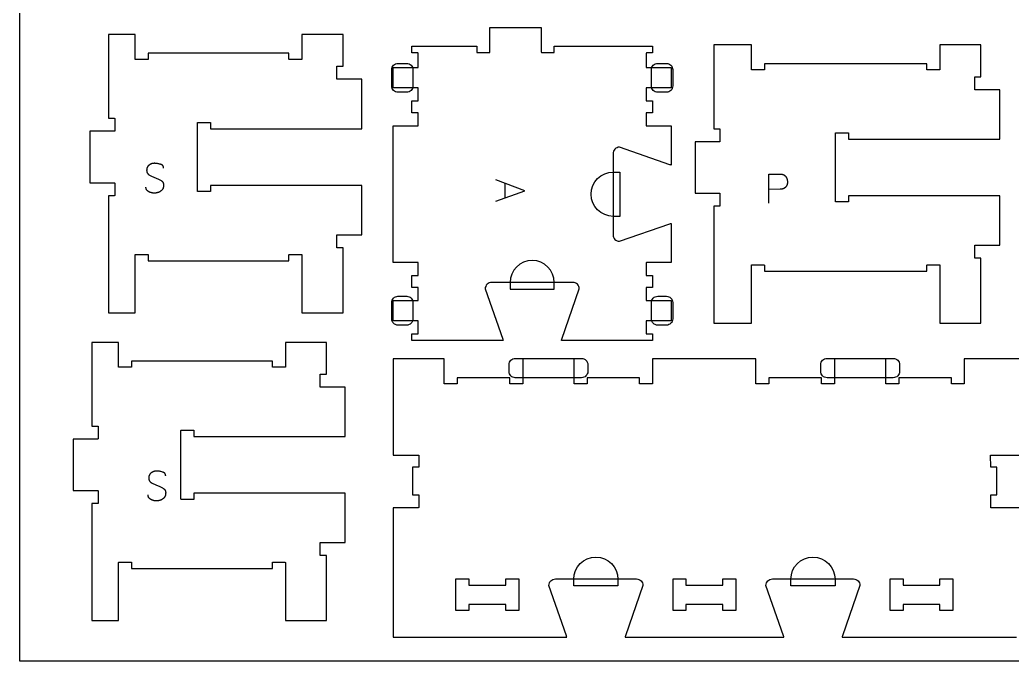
# Model space of a CAD drawing. Header units: millimetres. Extents: x -1220 to 1220, y -1270 to 1270.
# Drawn here: x -1220 to -265, y 50 to 667 of the extents above; entities that cross this region are included whole.
import ezdxf

# ---------------------------------------------------------------- set-up
doc = ezdxf.new("R2010")
doc.units = ezdxf.units.MM
for name, color, linetype, true_color in [('0_SHEET_SPRUCEPLY_2440X122', 1, 'Continuous', 0xff0000), ('1_ANYTOOL_1MMDEEP_LABELS_S', 2, 'Continuous', 0xffff00), ('3_ANYTOOL_CUTTHROUGH_INSID', 4, 'Continuous', 0x00ffff), ('4_ANYTOOL_CUTTHROUGH_OUTSI', 5, 'Continuous', 0x0000ff), ('5_ANYTOOL_HALF_MILL_9MM_IN', 3, 'Continuous', 0x00ff00)]:
    doc.layers.add(name, color=color, linetype=linetype, true_color=true_color)

msp = doc.modelspace()

# ---------------------------------------------------------------- linework, layer by layer
at = {"layer": '0_SHEET_SPRUCEPLY_2440X122'}
msp.add_lwpolyline([(1220, 1270), (1220, 50), (-1220, 50), (-1220, 1270)], close=True, dxfattribs=at)
at = {"layer": '1_ANYTOOL_1MMDEEP_LABELS_S'}
for points in [[(-1081.63, 524.16), (-1081.64, 524.33), (-1081.64, 524.42), (-1081.64, 524.5), (-1081.65, 524.59), (-1081.66, 524.67), (-1081.67, 524.75), (-1081.68, 524.83), (-1081.69, 524.92), (-1081.71, 524.99), (-1081.72, 525.07), (-1081.74, 525.15), (-1081.76, 525.23), (-1081.78, 525.3), (-1081.8, 525.38), (-1081.82, 525.45), (-1081.85, 525.53), (-1081.88, 525.6), (-1081.9, 525.67), (-1081.93, 525.74), (-1081.96, 525.81), (-1082, 525.88), (-1082.03, 525.94), (-1082.07, 526.01), (-1082.1, 526.08), (-1082.14, 526.14), (-1082.18, 526.2), (-1082.22, 526.27), (-1082.26, 526.33), (-1082.31, 526.39), (-1082.35, 526.45), (-1082.4, 526.51), (-1082.45, 526.56), (-1082.5, 526.62), (-1082.55, 526.68), (-1082.61, 526.73), (-1082.66, 526.78), (-1082.72, 526.84), (-1082.78, 526.89), (-1082.84, 526.94), (-1082.9, 526.99), (-1082.96, 527.04), (-1083.02, 527.09), (-1083.09, 527.13), (-1083.15, 527.18), (-1083.22, 527.23), (-1083.29, 527.27), (-1083.36, 527.31), (-1083.44, 527.36), (-1083.51, 527.4), (-1083.59, 527.44), (-1083.67, 527.48), (-1083.82, 527.55), (-1083.99, 527.62), (-1084.16, 527.69), (-1084.34, 527.76), (-1084.52, 527.82), (-1084.71, 527.88), (-1085.47, 528.08), (-1086.21, 528.26), (-1086.94, 528.41), (-1087.65, 528.54), (-1088.01, 528.59), (-1088.36, 528.63), (-1088.7, 528.67), (-1089.05, 528.7), (-1089.39, 528.72), (-1089.73, 528.74), (-1090.06, 528.75), (-1090.39, 528.76), (-1090.57, 528.75), (-1090.75, 528.75), (-1090.93, 528.74), (-1091.11, 528.73), (-1091.29, 528.71), (-1091.47, 528.69), (-1091.64, 528.67), (-1091.81, 528.65), (-1091.99, 528.62), (-1092.16, 528.59), (-1092.33, 528.55), (-1092.5, 528.51), (-1092.67, 528.47), (-1092.83, 528.43), (-1093, 528.38), (-1093.16, 528.33), (-1093.33, 528.27), (-1093.49, 528.21), (-1093.65, 528.15), (-1093.81, 528.08), (-1093.97, 528.01), (-1094.12, 527.94), (-1094.28, 527.87), (-1094.43, 527.79), (-1094.59, 527.71), (-1094.74, 527.62), (-1094.89, 527.53), (-1095.04, 527.44), (-1095.19, 527.34), (-1095.34, 527.24), (-1095.49, 527.14), (-1095.63, 527.04), (-1095.78, 526.93), (-1095.91, 526.82), (-1096.05, 526.71), (-1096.18, 526.59), (-1096.3, 526.47), (-1096.42, 526.35), (-1096.54, 526.23), (-1096.65, 526.1), (-1096.75, 525.97), (-1096.86, 525.84), (-1096.95, 525.71), (-1097.05, 525.57), (-1097.13, 525.43), (-1097.22, 525.28), (-1097.3, 525.14), (-1097.37, 524.99), (-1097.44, 524.83), (-1097.51, 524.68), (-1097.57, 524.52), (-1097.63, 524.36), (-1097.68, 524.19), (-1097.73, 524.03), (-1097.77, 523.86), (-1097.81, 523.68), (-1097.84, 523.51), (-1097.87, 523.33), (-1097.9, 523.15), (-1097.92, 522.96), (-1097.93, 522.77), (-1097.94, 522.58), (-1097.95, 522.39), (-1097.95, 522.2), (-1097.95, 521.99), (-1097.94, 521.8), (-1097.93, 521.6), (-1097.91, 521.41), (-1097.89, 521.23), (-1097.86, 521.04), (-1097.83, 520.86), (-1097.79, 520.69), (-1097.74, 520.51), (-1097.69, 520.34), (-1097.64, 520.18), (-1097.58, 520.01), (-1097.55, 519.93), (-1097.52, 519.85), (-1097.48, 519.77), (-1097.45, 519.7), (-1097.41, 519.62), (-1097.37, 519.54), (-1097.33, 519.47), (-1097.29, 519.4), (-1097.25, 519.32), (-1097.21, 519.25), (-1097.16, 519.18), (-1097.12, 519.11), (-1097.07, 519.04), (-1097.02, 518.97), (-1096.97, 518.9), (-1096.92, 518.83), (-1096.87, 518.77), (-1096.82, 518.7), (-1096.76, 518.64), (-1096.7, 518.57), (-1096.65, 518.51), (-1096.59, 518.45), (-1096.53, 518.39), (-1096.47, 518.33), (-1096.34, 518.21), (-1096.21, 518.09), (-1096.07, 517.98), (-1095.93, 517.87), (-1095.78, 517.77), (-1095.63, 517.67), (-1095.47, 517.57), (-1095.31, 517.48), (-1094.64, 517.11), (-1093.96, 516.76), (-1093.26, 516.41), (-1092.55, 516.08), (-1091.82, 515.75), (-1091.08, 515.44), (-1090.32, 515.13), (-1089.55, 514.84), (-1088.78, 514.55), (-1088.03, 514.25), (-1087.3, 513.93), (-1086.58, 513.6), (-1085.89, 513.25), (-1085.21, 512.89), (-1084.55, 512.51), (-1083.91, 512.12), (-1083.76, 512.01), (-1083.61, 511.91), (-1083.46, 511.8), (-1083.39, 511.74), (-1083.33, 511.69), (-1083.26, 511.63), (-1083.19, 511.57), (-1083.13, 511.51), (-1083.07, 511.45), (-1083, 511.39), (-1082.94, 511.33), (-1082.88, 511.26), (-1082.83, 511.2), (-1082.77, 511.13), (-1082.72, 511.07), (-1082.66, 511), (-1082.61, 510.93), (-1082.56, 510.86), (-1082.51, 510.79), (-1082.46, 510.72), (-1082.42, 510.65), (-1082.37, 510.58), (-1082.33, 510.51), (-1082.28, 510.43), (-1082.24, 510.36), (-1082.2, 510.28), (-1082.17, 510.2), (-1082.13, 510.12), (-1082.09, 510.05), (-1082.06, 509.97), (-1082.03, 509.88), (-1081.99, 509.8), (-1081.96, 509.72), (-1081.93, 509.64), (-1081.91, 509.55), (-1081.88, 509.47), (-1081.86, 509.38), (-1081.81, 509.21), (-1081.77, 509.03), (-1081.74, 508.84), (-1081.71, 508.66), (-1081.68, 508.47), (-1081.67, 508.27), (-1081.65, 508.08), (-1081.65, 507.88), (-1081.64, 507.67), (-1081.65, 507.46), (-1081.66, 507.25), (-1081.67, 507.04), (-1081.69, 506.82), (-1081.72, 506.61), (-1081.75, 506.4), (-1081.78, 506.19), (-1081.82, 505.99), (-1081.86, 505.79), (-1081.91, 505.6), (-1081.96, 505.41), (-1082.02, 505.22), (-1082.08, 505.03), (-1082.15, 504.85), (-1082.22, 504.67), (-1082.3, 504.5), (-1082.38, 504.33), (-1082.46, 504.16), (-1082.55, 504), (-1082.65, 503.83), (-1082.75, 503.68), (-1082.85, 503.52), (-1082.96, 503.37), (-1083.07, 503.23), (-1083.19, 503.08), (-1083.31, 502.94), (-1083.44, 502.81), (-1083.57, 502.67), (-1083.71, 502.54), (-1083.85, 502.42), (-1084, 502.29), (-1084.15, 502.17), (-1084.31, 502.06), (-1084.47, 501.94), (-1084.63, 501.84), (-1084.97, 501.63), (-1085.31, 501.44), (-1085.65, 501.26), (-1086, 501.1), (-1086.35, 500.95), (-1086.7, 500.81), (-1087.06, 500.68), (-1087.24, 500.62), (-1087.42, 500.57), (-1087.6, 500.51), (-1087.79, 500.46), (-1087.97, 500.42), (-1088.15, 500.38), (-1088.34, 500.34), (-1088.53, 500.3), (-1088.9, 500.24), (-1089.28, 500.19), (-1089.66, 500.15), (-1090.04, 500.13), (-1090.43, 500.12), (-1090.82, 500.12), (-1091.19, 500.13), (-1091.57, 500.15), (-1091.94, 500.19), (-1092.31, 500.24), (-1092.67, 500.3), (-1093.03, 500.37), (-1093.38, 500.46), (-1093.73, 500.55), (-1094.08, 500.66), (-1094.42, 500.78), (-1094.76, 500.91), (-1095.09, 501.05), (-1095.42, 501.21), (-1095.75, 501.38), (-1096.07, 501.56), (-1096.23, 501.65), (-1096.38, 501.75), (-1096.53, 501.85), (-1096.67, 501.95), (-1096.81, 502.05), (-1096.94, 502.16), (-1097.07, 502.27), (-1097.19, 502.38), (-1097.31, 502.5), (-1097.42, 502.62), (-1097.53, 502.74), (-1097.63, 502.86), (-1097.68, 502.93), (-1097.73, 502.99), (-1097.78, 503.05), (-1097.82, 503.12), (-1097.87, 503.18), (-1097.91, 503.25), (-1097.95, 503.32), (-1097.99, 503.39), (-1098.03, 503.45), (-1098.07, 503.52), (-1098.11, 503.59), (-1098.14, 503.66), (-1098.18, 503.73), (-1098.21, 503.81), (-1098.24, 503.88), (-1098.27, 503.95), (-1098.3, 504.03), (-1098.33, 504.1), (-1098.36, 504.18), (-1098.38, 504.25), (-1098.43, 504.41), (-1098.47, 504.56), (-1098.51, 504.72), (-1098.54, 504.88), (-1098.57, 505.05), (-1098.59, 505.22), (-1098.61, 505.39), (-1098.62, 505.56), (-1098.63, 505.74), (-1098.63, 505.92)], [(-498.99, 490.47), (-498.99, 518.43), (-494.31, 518.39), (-489.59, 518.43), (-488.62, 518.42), (-487.78, 518.39), (-487.42, 518.37), (-487.08, 518.34), (-486.78, 518.31), (-486.64, 518.29), (-486.4, 518.25), (-486.29, 518.23), (-486.17, 518.21), (-486.06, 518.18), (-485.95, 518.16), (-485.84, 518.13), (-485.73, 518.09), (-485.63, 518.06), (-485.52, 518.02), (-485.42, 517.99), (-485.31, 517.95), (-485.21, 517.9), (-485.11, 517.86), (-485, 517.81), (-484.9, 517.76), (-484.8, 517.71), (-484.71, 517.66), (-484.61, 517.6), (-484.51, 517.54), (-484.42, 517.48), (-484.32, 517.42), (-484.23, 517.36), (-484.14, 517.29), (-484.05, 517.22), (-483.96, 517.15), (-483.87, 517.08), (-483.78, 517), (-483.69, 516.92), (-483.61, 516.84), (-483.52, 516.76), (-483.44, 516.68), (-483.19, 516.42), (-483.04, 516.24), (-482.89, 516.06), (-482.75, 515.88), (-482.61, 515.7), (-482.48, 515.51), (-482.36, 515.32), (-482.24, 515.12), (-482.14, 514.92), (-482.03, 514.72), (-481.94, 514.51), (-481.85, 514.3), (-481.76, 514.09), (-481.69, 513.87), (-481.62, 513.65), (-481.55, 513.43), (-481.51, 513.22), (-481.46, 513), (-481.36, 512.5), (-481.28, 511.94), (-481.17, 511.14), (-481.16, 511.06), (-481.16, 510.98), (-481.15, 510.89), (-481.15, 510.81), (-481.14, 510.72), (-481.14, 510.64), (-481.14, 510.47), (-481.15, 510.29), (-481.17, 510.12), (-481.18, 509.94), (-481.21, 509.76), (-481.24, 509.58), (-481.28, 509.4), (-481.32, 509.22), (-481.37, 509.03), (-481.43, 508.85), (-481.49, 508.66), (-481.65, 508.19), (-481.75, 507.92), (-481.8, 507.79), (-481.86, 507.66), (-481.92, 507.53), (-481.98, 507.41), (-482.04, 507.28), (-482.1, 507.16), (-482.16, 507.04), (-482.23, 506.93), (-482.3, 506.81), (-482.37, 506.7), (-482.44, 506.59), (-482.52, 506.48), (-482.59, 506.37), (-482.67, 506.27), (-482.75, 506.17), (-482.83, 506.07), (-482.92, 505.97), (-483, 505.87), (-483.09, 505.78), (-483.18, 505.69), (-483.27, 505.6), (-483.37, 505.51), (-483.46, 505.43), (-483.56, 505.34), (-483.66, 505.26), (-483.76, 505.18), (-483.86, 505.11), (-483.96, 505.03), (-484.07, 504.96), (-484.18, 504.89), (-484.29, 504.82), (-484.4, 504.75), (-484.52, 504.69), (-484.63, 504.63), (-484.75, 504.57), (-484.87, 504.51), (-484.99, 504.45), (-485.12, 504.4), (-485.24, 504.35), (-485.37, 504.3), (-485.5, 504.25), (-485.63, 504.2), (-485.76, 504.16), (-485.9, 504.12), (-486.03, 504.08), (-486.17, 504.04), (-486.46, 503.98), (-486.75, 503.92), (-487.05, 503.87), (-487.35, 503.83), (-487.66, 503.79), (-487.99, 503.77), (-488.31, 503.75), (-498.99, 503.67)], [(-761.93, 492.27), (-733.93, 502.43), (-761.93, 512.75)], [(-753.01, 495.51), (-753.01, 509.43)], [(-1079.63, 228.16), (-1079.64, 228.33), (-1079.64, 228.42), (-1079.64, 228.5), (-1079.65, 228.59), (-1079.66, 228.67), (-1079.67, 228.75), (-1079.68, 228.83), (-1079.69, 228.92), (-1079.71, 228.99), (-1079.72, 229.07), (-1079.74, 229.15), (-1079.76, 229.23), (-1079.78, 229.3), (-1079.8, 229.38), (-1079.82, 229.45), (-1079.85, 229.53), (-1079.88, 229.6), (-1079.9, 229.67), (-1079.93, 229.74), (-1079.96, 229.81), (-1080, 229.88), (-1080.03, 229.94), (-1080.07, 230.01), (-1080.1, 230.08), (-1080.14, 230.14), (-1080.18, 230.2), (-1080.22, 230.27), (-1080.26, 230.33), (-1080.31, 230.39), (-1080.35, 230.45), (-1080.4, 230.51), (-1080.45, 230.56), (-1080.5, 230.62), (-1080.55, 230.68), (-1080.61, 230.73), (-1080.66, 230.78), (-1080.72, 230.84), (-1080.78, 230.89), (-1080.84, 230.94), (-1080.9, 230.99), (-1080.96, 231.04), (-1081.02, 231.09), (-1081.09, 231.13), (-1081.15, 231.18), (-1081.22, 231.23), (-1081.29, 231.27), (-1081.36, 231.31), (-1081.44, 231.36), (-1081.51, 231.4), (-1081.59, 231.44), (-1081.67, 231.48), (-1081.82, 231.55), (-1081.99, 231.62), (-1082.16, 231.69), (-1082.34, 231.76), (-1082.52, 231.82), (-1082.71, 231.88), (-1083.47, 232.08), (-1084.21, 232.26), (-1084.94, 232.41), (-1085.65, 232.54), (-1086.01, 232.59), (-1086.36, 232.63), (-1086.7, 232.67), (-1087.05, 232.7), (-1087.39, 232.72), (-1087.73, 232.74), (-1088.06, 232.75), (-1088.39, 232.76), (-1088.57, 232.75), (-1088.75, 232.75), (-1088.93, 232.74), (-1089.11, 232.73), (-1089.29, 232.71), (-1089.47, 232.69), (-1089.64, 232.67), (-1089.81, 232.65), (-1089.99, 232.62), (-1090.16, 232.59), (-1090.33, 232.55), (-1090.5, 232.51), (-1090.67, 232.47), (-1090.83, 232.43), (-1091, 232.38), (-1091.16, 232.33), (-1091.33, 232.27), (-1091.49, 232.21), (-1091.65, 232.15), (-1091.81, 232.08), (-1091.97, 232.01), (-1092.12, 231.94), (-1092.28, 231.87), (-1092.43, 231.79), (-1092.59, 231.71), (-1092.74, 231.62), (-1092.89, 231.53), (-1093.04, 231.44), (-1093.19, 231.34), (-1093.34, 231.24), (-1093.49, 231.14), (-1093.63, 231.04), (-1093.78, 230.93), (-1093.91, 230.82), (-1094.05, 230.71), (-1094.18, 230.59), (-1094.3, 230.47), (-1094.42, 230.35), (-1094.54, 230.23), (-1094.65, 230.1), (-1094.75, 229.97), (-1094.86, 229.84), (-1094.95, 229.71), (-1095.05, 229.57), (-1095.13, 229.43), (-1095.22, 229.28), (-1095.3, 229.14), (-1095.37, 228.99), (-1095.44, 228.83), (-1095.51, 228.68), (-1095.57, 228.52), (-1095.63, 228.36), (-1095.68, 228.19), (-1095.73, 228.03), (-1095.77, 227.86), (-1095.81, 227.68), (-1095.84, 227.51), (-1095.87, 227.33), (-1095.9, 227.15), (-1095.92, 226.96), (-1095.93, 226.77), (-1095.94, 226.58), (-1095.95, 226.39), (-1095.95, 226.2), (-1095.95, 225.99), (-1095.94, 225.8), (-1095.93, 225.6), (-1095.91, 225.41), (-1095.89, 225.23), (-1095.86, 225.04), (-1095.83, 224.86), (-1095.79, 224.69), (-1095.74, 224.51), (-1095.69, 224.34), (-1095.64, 224.18), (-1095.58, 224.01), (-1095.55, 223.93), (-1095.52, 223.85), (-1095.48, 223.77), (-1095.45, 223.7), (-1095.41, 223.62), (-1095.37, 223.54), (-1095.33, 223.47), (-1095.29, 223.4), (-1095.25, 223.32), (-1095.21, 223.25), (-1095.16, 223.18), (-1095.12, 223.11), (-1095.07, 223.04), (-1095.02, 222.97), (-1094.97, 222.9), (-1094.92, 222.83), (-1094.87, 222.77), (-1094.82, 222.7), (-1094.76, 222.64), (-1094.7, 222.57), (-1094.65, 222.51), (-1094.59, 222.45), (-1094.53, 222.39), (-1094.47, 222.33), (-1094.34, 222.21), (-1094.21, 222.09), (-1094.07, 221.98), (-1093.93, 221.87), (-1093.78, 221.77), (-1093.63, 221.67), (-1093.47, 221.57), (-1093.31, 221.48), (-1092.64, 221.11), (-1091.96, 220.76), (-1091.26, 220.41), (-1090.55, 220.08), (-1089.82, 219.75), (-1089.08, 219.44), (-1088.32, 219.13), (-1087.55, 218.84), (-1086.78, 218.55), (-1086.03, 218.25), (-1085.3, 217.93), (-1084.58, 217.6), (-1083.89, 217.25), (-1083.21, 216.89), (-1082.55, 216.51), (-1081.91, 216.12), (-1081.76, 216.01), (-1081.61, 215.91), (-1081.46, 215.8), (-1081.39, 215.74), (-1081.33, 215.69), (-1081.26, 215.63), (-1081.19, 215.57), (-1081.13, 215.51), (-1081.07, 215.45), (-1081, 215.39), (-1080.94, 215.33), (-1080.88, 215.26), (-1080.83, 215.2), (-1080.77, 215.13), (-1080.72, 215.07), (-1080.66, 215), (-1080.61, 214.93), (-1080.56, 214.86), (-1080.51, 214.79), (-1080.46, 214.72), (-1080.42, 214.65), (-1080.37, 214.58), (-1080.33, 214.51), (-1080.28, 214.43), (-1080.24, 214.36), (-1080.2, 214.28), (-1080.17, 214.2), (-1080.13, 214.12), (-1080.09, 214.05), (-1080.06, 213.97), (-1080.03, 213.88), (-1079.99, 213.8), (-1079.96, 213.72), (-1079.93, 213.64), (-1079.91, 213.55), (-1079.88, 213.47), (-1079.86, 213.38), (-1079.81, 213.21), (-1079.77, 213.03), (-1079.74, 212.84), (-1079.71, 212.66), (-1079.68, 212.47), (-1079.67, 212.27), (-1079.65, 212.08), (-1079.65, 211.88), (-1079.64, 211.67), (-1079.65, 211.46), (-1079.66, 211.25), (-1079.67, 211.04), (-1079.69, 210.82), (-1079.72, 210.61), (-1079.75, 210.4), (-1079.78, 210.19), (-1079.82, 209.99), (-1079.86, 209.79), (-1079.91, 209.6), (-1079.96, 209.41), (-1080.02, 209.22), (-1080.08, 209.03), (-1080.15, 208.85), (-1080.22, 208.67), (-1080.3, 208.5), (-1080.38, 208.33), (-1080.46, 208.16), (-1080.55, 208), (-1080.65, 207.83), (-1080.75, 207.68), (-1080.85, 207.52), (-1080.96, 207.37), (-1081.07, 207.23), (-1081.19, 207.08), (-1081.31, 206.94), (-1081.44, 206.81), (-1081.57, 206.67), (-1081.71, 206.54), (-1081.85, 206.42), (-1082, 206.29), (-1082.15, 206.17), (-1082.31, 206.06), (-1082.47, 205.94), (-1082.63, 205.84), (-1082.97, 205.63), (-1083.31, 205.44), (-1083.65, 205.26), (-1084, 205.1), (-1084.35, 204.95), (-1084.7, 204.81), (-1085.06, 204.68), (-1085.24, 204.62), (-1085.42, 204.57), (-1085.6, 204.51), (-1085.79, 204.46), (-1085.97, 204.42), (-1086.15, 204.38), (-1086.34, 204.34), (-1086.53, 204.3), (-1086.9, 204.24), (-1087.28, 204.19), (-1087.66, 204.15), (-1088.04, 204.13), (-1088.43, 204.12), (-1088.82, 204.12), (-1089.19, 204.13), (-1089.57, 204.15), (-1089.94, 204.19), (-1090.31, 204.24), (-1090.67, 204.3), (-1091.03, 204.37), (-1091.38, 204.46), (-1091.73, 204.55), (-1092.08, 204.66), (-1092.42, 204.78), (-1092.76, 204.91), (-1093.09, 205.05), (-1093.42, 205.21), (-1093.75, 205.38), (-1094.07, 205.56), (-1094.23, 205.65), (-1094.38, 205.75), (-1094.53, 205.85), (-1094.67, 205.95), (-1094.81, 206.05), (-1094.94, 206.16), (-1095.07, 206.27), (-1095.19, 206.38), (-1095.31, 206.5), (-1095.42, 206.62), (-1095.53, 206.74), (-1095.63, 206.86), (-1095.68, 206.93), (-1095.73, 206.99), (-1095.78, 207.05), (-1095.82, 207.12), (-1095.87, 207.18), (-1095.91, 207.25), (-1095.95, 207.32), (-1095.99, 207.39), (-1096.03, 207.45), (-1096.07, 207.52), (-1096.11, 207.59), (-1096.14, 207.66), (-1096.18, 207.73), (-1096.21, 207.81), (-1096.24, 207.88), (-1096.27, 207.95), (-1096.3, 208.03), (-1096.33, 208.1), (-1096.36, 208.18), (-1096.38, 208.25), (-1096.43, 208.41), (-1096.47, 208.56), (-1096.51, 208.72), (-1096.54, 208.88), (-1096.57, 209.05), (-1096.59, 209.22), (-1096.61, 209.39), (-1096.62, 209.56), (-1096.63, 209.74), (-1096.63, 209.92)]]:
    msp.add_lwpolyline(points, dxfattribs=at)
at = {"layer": '3_ANYTOOL_CUTTHROUGH_INSID'}
for points in [[(-260.94, 248.07), (-235.96, 248.07), (-235.97, 236.57), (-241.97, 236.57), (-242, 210.07), (-236, 210.07), (-236, 197.57), (-285.59, 197.57), (-285.59, 210.07), (-279.59, 210.07), (-279.64, 236.57), (-285.64, 236.57), (-285.65, 248.07)], [(-787.78, 104.57), (-787.78, 98.57), (-800.28, 98.57), (-800.28, 129.07), (-787.78, 129.07), (-787.78, 123.07), (-752.28, 123.07), (-752.28, 129.07), (-739.78, 129.07), (-739.78, 98.57), (-752.28, 98.57), (-752.28, 104.57)], [(-578.88, 104.57), (-578.88, 98.57), (-591.38, 98.57), (-591.38, 129.07), (-578.88, 129.07), (-578.88, 123.07), (-543.38, 123.07), (-543.38, 129.07), (-530.88, 129.07), (-530.88, 98.57), (-543.38, 98.57), (-543.38, 104.57)], [(-369.98, 104.57), (-369.98, 98.57), (-382.48, 98.57), (-382.48, 129.07), (-369.98, 129.07), (-369.98, 123.07), (-334.48, 123.07), (-334.48, 129.07), (-321.98, 129.07), (-321.98, 98.57), (-334.48, 98.57), (-334.48, 104.57)]]:
    msp.add_lwpolyline(points, close=True, dxfattribs=at)
at = {"layer": '4_ANYTOOL_CUTTHROUGH_OUTSI'}
for points in [[(-754.98, 358.27), (-842.62, 358.27), (-842.62, 364.77), (-836.87, 364.77), (-836.87, 364.77, 0.414214), (-836.62, 365.02), (-836.62, 377.02, 0.414214), (-836.87, 377.27), (-860.62, 377.27), (-860.62, 396.77), (-836.87, 396.77), (-836.87, 396.77, 0.414214), (-836.62, 397.02), (-836.62, 409.02, 0.414214), (-836.87, 409.27), (-842.62, 409.27), (-842.62, 420.77), (-836.87, 420.77), (-836.87, 420.77, 0.414214), (-836.62, 421.02), (-836.62, 433.02, 0.414214), (-836.87, 433.27), (-860.62, 433.27), (-860.62, 564.77), (-836.87, 564.77), (-836.87, 564.77, 0.414214), (-836.62, 565.02), (-836.62, 577.02, 0.414214), (-836.87, 577.27), (-842.62, 577.27), (-842.62, 588.77), (-836.87, 588.77), (-836.87, 588.77, 0.414214), (-836.62, 589.02), (-836.62, 601.02, 0.414214), (-836.87, 601.27), (-860.62, 601.27), (-860.62, 620.77), (-836.87, 620.77), (-836.87, 620.77, 0.414214), (-836.62, 621.02), (-836.62, 634.62, 0.414214), (-836.87, 634.87), (-842.62, 634.87), (-842.62, 641.37), (-780.12, 641.37), (-780.12, 635.62), (-780.12, 635.62, 0.414214), (-779.87, 635.37), (-767.87, 635.37, 0.414214), (-767.62, 635.62), (-767.62, 659.37), (-718.12, 659.37), (-718.12, 635.62), (-718.12, 635.62, 0.414214), (-717.87, 635.37), (-705.87, 635.37, 0.414214), (-705.62, 635.62), (-705.62, 641.37), (-611.12, 641.37), (-611.12, 634.87), (-616.87, 634.87), (-616.87, 634.87, 0.414214), (-617.12, 634.62), (-617.12, 621.02, 0.414214), (-616.87, 620.77), (-593.12, 620.77), (-593.12, 601.27), (-616.87, 601.27), (-616.87, 601.27, 0.414214), (-617.12, 601.02), (-617.12, 589.02, 0.414214), (-616.87, 588.77), (-611.12, 588.77), (-611.12, 577.27), (-616.87, 577.27), (-616.87, 577.27, 0.414214), (-617.12, 577.02), (-617.12, 565.02, 0.414214), (-616.87, 564.77), (-593.12, 564.77), (-593.12, 527.13), (-593.12, 527.13, -0.061485), (-594.51, 527.36), (-642.79, 544.26, 0.084368), (-642.87, 544.27, 0.414214), (-649.12, 538.02), (-649.12, 460.02, 0.414214), (-642.87, 453.77, 0.084368), (-642.79, 453.79), (-594.51, 470.68, -0.061485), (-593.12, 470.92), (-593.12, 433.27), (-616.87, 433.27), (-616.87, 433.27, 0.414214), (-617.12, 433.02), (-617.12, 421.02, 0.414214), (-616.87, 420.77), (-611.12, 420.77), (-611.12, 409.27), (-616.87, 409.27), (-616.87, 409.27, 0.414214), (-617.12, 409.02), (-617.12, 397.02, 0.414214), (-616.87, 396.77), (-593.12, 396.77), (-593.12, 377.27), (-616.87, 377.27), (-616.87, 377.27, 0.414214), (-617.12, 377.02), (-617.12, 365.02, 0.414214), (-616.87, 364.77), (-611.12, 364.77), (-611.12, 358.27), (-698.77, 358.27), (-698.77, 358.27, -0.061485), (-698.53, 359.66), (-681.64, 407.94, 0.084368), (-681.62, 408.02, 0.414214), (-687.87, 414.27), (-765.87, 414.27, 0.414214), (-772.12, 408.02, 0.084368), (-772.11, 407.94), (-755.21, 359.66, -0.061485)], [(-1036.47, 562.07), (-890.97, 562.07), (-890.97, 609.57), (-914.72, 609.57), (-914.72, 609.57, -0.414214), (-914.97, 609.82), (-914.97, 621.82, -0.414214), (-914.72, 622.07), (-908.97, 622.07), (-908.97, 652.57), (-948.47, 652.57), (-948.47, 628.82), (-948.47, 628.82, -0.414214), (-948.72, 628.57), (-960.72, 628.57, -0.414214), (-960.97, 628.82), (-960.97, 634.57), (-1096.53, 634.57), (-1096.53, 628.82), (-1096.53, 628.82, -0.414214), (-1096.78, 628.57), (-1108.78, 628.57, -0.414214), (-1109.03, 628.82), (-1109.03, 652.57), (-1134.74, 652.57), (-1134.74, 572.07), (-1128.99, 572.07), (-1128.99, 572.07, -0.414214), (-1128.74, 571.82), (-1128.74, 559.82, -0.414214), (-1128.99, 559.57), (-1152.74, 559.57), (-1152.74, 510.07), (-1128.99, 510.07), (-1128.99, 510.07, -0.414214), (-1128.74, 509.82), (-1128.74, 497.82, -0.414214), (-1128.99, 497.57), (-1134.74, 497.57), (-1134.74, 385.07), (-1109.03, 385.07), (-1109.03, 440.82), (-1109.03, 440.82, -0.414214), (-1108.78, 441.07), (-1096.78, 441.07, -0.414214), (-1096.53, 440.82), (-1096.53, 435.07), (-960.97, 435.07), (-960.97, 440.82), (-960.97, 440.82, -0.414214), (-960.72, 441.07), (-948.72, 441.07, -0.414214), (-948.47, 440.82), (-948.47, 385.07), (-908.97, 385.07), (-908.97, 447.57), (-914.72, 447.57), (-914.72, 447.57, -0.414214), (-914.97, 447.82), (-914.97, 459.82, -0.414214), (-914.72, 460.07), (-890.97, 460.07), (-890.97, 507.57), (-1036.47, 507.57), (-1036.47, 501.82), (-1036.47, 501.82, -0.414214), (-1036.72, 501.57), (-1048.72, 501.57, -0.414214), (-1048.97, 501.82), (-1048.97, 567.82, -0.414214), (-1048.72, 568.07), (-1036.72, 568.07, -0.414214), (-1036.47, 567.82)], [(-422.47, 552.07), (-276.97, 552.07), (-276.97, 599.57), (-300.72, 599.57), (-300.72, 599.57, -0.414214), (-300.97, 599.82), (-300.97, 611.82, -0.414214), (-300.72, 612.07), (-294.97, 612.07), (-294.97, 642.57), (-334.47, 642.57), (-334.47, 618.82), (-334.47, 618.82, -0.414214), (-334.72, 618.57), (-346.72, 618.57, -0.414214), (-346.97, 618.82), (-346.97, 624.57), (-503.47, 624.57), (-503.47, 618.82), (-503.47, 618.82, -0.414214), (-503.72, 618.57), (-515.72, 618.57, -0.414214), (-515.97, 618.82), (-515.97, 642.57), (-552.16, 642.57), (-552.16, 562.07), (-546.41, 562.07), (-546.41, 562.07, -0.414214), (-546.16, 561.82), (-546.16, 549.82, -0.414214), (-546.41, 549.57), (-570.16, 549.57), (-570.16, 500.07), (-546.41, 500.07), (-546.41, 500.07, -0.414214), (-546.16, 499.82), (-546.16, 487.82, -0.414214), (-546.41, 487.57), (-552.16, 487.57), (-552.16, 375.07), (-515.97, 375.07), (-515.97, 430.82), (-515.97, 430.82, -0.414214), (-515.72, 431.07), (-503.72, 431.07, -0.414214), (-503.47, 430.82), (-503.47, 425.07), (-346.97, 425.07), (-346.97, 430.82), (-346.97, 430.82, -0.414214), (-346.72, 431.07), (-334.72, 431.07, -0.414214), (-334.47, 430.82), (-334.47, 375.07), (-294.97, 375.07), (-294.97, 437.57), (-300.72, 437.57), (-300.72, 437.57, -0.414214), (-300.97, 437.82), (-300.97, 449.82, -0.414214), (-300.72, 450.07), (-276.97, 450.07), (-276.97, 497.57), (-422.47, 497.57), (-422.47, 491.82), (-422.47, 491.82, -0.414214), (-422.72, 491.57), (-434.72, 491.57, -0.414214), (-434.97, 491.82), (-434.97, 557.82, -0.414214), (-434.72, 558.07), (-422.72, 558.07, -0.414214), (-422.47, 557.82)], [(-1052.47, 266.07), (-906.97, 266.07), (-906.97, 313.57), (-930.72, 313.57), (-930.72, 313.57, -0.414214), (-930.97, 313.82), (-930.97, 325.82, -0.414214), (-930.72, 326.07), (-924.97, 326.07), (-924.97, 356.57), (-964.47, 356.57), (-964.47, 332.82), (-964.47, 332.82, -0.414214), (-964.72, 332.57), (-976.72, 332.57, -0.414214), (-976.97, 332.82), (-976.97, 338.57), (-1112.53, 338.57), (-1112.53, 332.82), (-1112.53, 332.82, -0.414214), (-1112.78, 332.57), (-1124.78, 332.57, -0.414214), (-1125.03, 332.82), (-1125.03, 356.57), (-1150.74, 356.57), (-1150.74, 276.07), (-1144.99, 276.07), (-1144.99, 276.07, -0.414214), (-1144.74, 275.82), (-1144.74, 263.82, -0.414214), (-1144.99, 263.57), (-1168.74, 263.57), (-1168.74, 214.07), (-1144.99, 214.07), (-1144.99, 214.07, -0.414214), (-1144.74, 213.82), (-1144.74, 201.82, -0.414214), (-1144.99, 201.57), (-1150.74, 201.57), (-1150.74, 89.07), (-1125.03, 89.07), (-1125.03, 144.82), (-1125.03, 144.82, -0.414214), (-1124.78, 145.07), (-1112.78, 145.07, -0.414214), (-1112.53, 144.82), (-1112.53, 139.07), (-976.97, 139.07), (-976.97, 144.82), (-976.97, 144.82, -0.414214), (-976.72, 145.07), (-964.72, 145.07, -0.414214), (-964.47, 144.82), (-964.47, 89.07), (-924.97, 89.07), (-924.97, 151.57), (-930.72, 151.57), (-930.72, 151.57, -0.414214), (-930.97, 151.82), (-930.97, 163.82, -0.414214), (-930.72, 164.07), (-906.97, 164.07), (-906.97, 211.57), (-1052.47, 211.57), (-1052.47, 205.82), (-1052.47, 205.82, -0.414214), (-1052.72, 205.57), (-1064.72, 205.57, -0.414214), (-1064.97, 205.82), (-1064.97, 271.82, -0.414214), (-1064.72, 272.07), (-1052.72, 272.07, -0.414214), (-1052.47, 271.82)]]:
    msp.add_lwpolyline(points, format="xyb", close=True, dxfattribs=at)
msp.add_lwpolyline([(-211.41, 340.57), (-311, 340.57), (-311, 316.82), (-311, 316.82, -0.414214), (-311.25, 316.57), (-323.25, 316.57, -0.414214), (-323.5, 316.82), (-323.5, 322.57), (-374, 322.57), (-374, 316.82), (-374, 316.82, -0.414214), (-374.25, 316.57), (-386.25, 316.57, -0.414214), (-386.5, 316.82), (-386.5, 340.57), (-436, 340.57), (-436, 316.82), (-436, 316.82, -0.414214), (-436.25, 316.57), (-448.25, 316.57, -0.414214), (-448.5, 316.82), (-448.5, 322.57), (-499, 322.57), (-499, 316.82), (-499, 316.82, -0.414214), (-499.25, 316.57), (-511.25, 316.57, -0.414214), (-511.5, 316.82), (-511.5, 340.57), (-611, 340.57), (-611, 316.82), (-611, 316.82, -0.414214), (-611.25, 316.57), (-623.25, 316.57, -0.414214), (-623.5, 316.82), (-623.5, 322.57), (-674, 322.57), (-674, 316.82), (-674, 316.82, -0.414214), (-674.25, 316.57), (-686.25, 316.57, -0.414214), (-686.5, 316.82), (-686.5, 340.57), (-736, 340.57), (-736, 316.82), (-736, 316.82, -0.414214), (-736.25, 316.57), (-748.25, 316.57, -0.414214), (-748.5, 316.82), (-748.5, 322.57), (-799, 322.57), (-799, 316.82), (-799, 316.82, -0.414214), (-799.25, 316.57), (-811.25, 316.57, -0.414214), (-811.5, 316.82), (-811.5, 340.57), (-860.78, 340.57), (-860.78, 248.07), (-836.3, 248.07), (-836.3, 248.07, -0.41438), (-836.05, 247.82), (-836.05, 236.82, -0.414047), (-836.3, 236.57), (-842.05, 236.57), (-842.09, 210.07), (-836.34, 210.07), (-836.34, 210.07, -0.414214), (-836.09, 209.82), (-836.09, 197.82, -0.414214), (-836.34, 197.57), (-860.78, 197.57), (-860.78, 73.07), (-693.68, 73.07), (-693.68, 73.07, 0.061485), (-693.92, 74.46), (-710.81, 122.74, -0.084368), (-710.83, 122.82, -0.414214), (-704.58, 129.07), (-626.58, 129.07, -0.414214), (-620.33, 122.82, -0.084368), (-620.34, 122.74), (-637.24, 74.46, 0.061485), (-637.47, 73.07), (-484.78, 73.07, 0.061485), (-485.01, 74.46), (-501.91, 122.74, -0.084368), (-501.92, 122.82, -0.414214), (-495.67, 129.07), (-417.67, 129.07, -0.414214), (-411.42, 122.82, -0.084368), (-411.44, 122.74), (-428.33, 74.46, 0.061485), (-428.57, 73.07), (-260.94, 73.07)], format="xyb", dxfattribs=at)
at = {"layer": '5_ANYTOOL_HALF_MILL_9MM_IN'}
for points in [[(-841.62, 603.15, -0.414214), (-847.62, 597.15), (-856.12, 597.15, -0.414214), (-862.12, 603.15), (-862.12, 618.9, -0.414214), (-856.12, 624.9), (-847.62, 624.9, -0.414214), (-841.62, 618.9)], [(-591.62, 603.15, -0.414214), (-597.62, 597.15), (-606.12, 597.15, -0.414214), (-612.12, 603.15), (-612.12, 618.9, -0.414214), (-606.12, 624.9), (-597.62, 624.9, -0.414214), (-591.62, 618.9)], [(-648.87, 477.77, -1), (-648.87, 520.27), (-648.62, 520.27), (-642.62, 520.27), (-642.62, 477.77), (-648.62, 477.77), (-648.87, 477.77)], [(-705.62, 414.02, 1), (-748.12, 414.02), (-748.12, 413.77), (-748.12, 407.77), (-705.62, 407.77), (-705.62, 413.77), (-705.62, 414.02)], [(-841.62, 379.15, -0.414214), (-847.62, 373.15), (-856.12, 373.15, -0.414214), (-862.12, 379.15), (-862.12, 394.9, -0.414214), (-856.12, 400.9), (-847.62, 400.9, -0.414214), (-841.62, 394.9)], [(-591.62, 379.15, -0.414214), (-597.62, 373.15), (-606.12, 373.15, -0.414214), (-612.12, 379.15), (-612.12, 394.9, -0.414214), (-606.12, 400.9), (-597.62, 400.9, -0.414214), (-591.62, 394.9)], [(-679.38, 341.07, -0.414214), (-673.38, 335.07), (-673.38, 328.57, -0.414214), (-679.38, 322.57), (-743.13, 322.57, -0.414214), (-749.13, 328.57), (-749.13, 335.07, -0.414214), (-743.13, 341.07)], [(-379.38, 341.07, -0.414214), (-373.38, 335.07), (-373.38, 328.57, -0.414214), (-379.38, 322.57), (-443.13, 322.57, -0.414214), (-449.13, 328.57), (-449.13, 335.07, -0.414214), (-443.13, 341.07)], [(-686.83, 128.82, -1), (-644.33, 128.82), (-644.33, 128.57), (-644.33, 122.57), (-686.83, 122.57), (-686.83, 128.57), (-686.83, 128.82)], [(-477.92, 128.82, -1), (-435.42, 128.82), (-435.42, 128.57), (-435.42, 122.57), (-477.92, 122.57), (-477.92, 128.57), (-477.92, 128.82)]]:
    msp.add_lwpolyline(points, format="xyb", close=True, dxfattribs=at)

doc.saveas('drawing.dxf')
